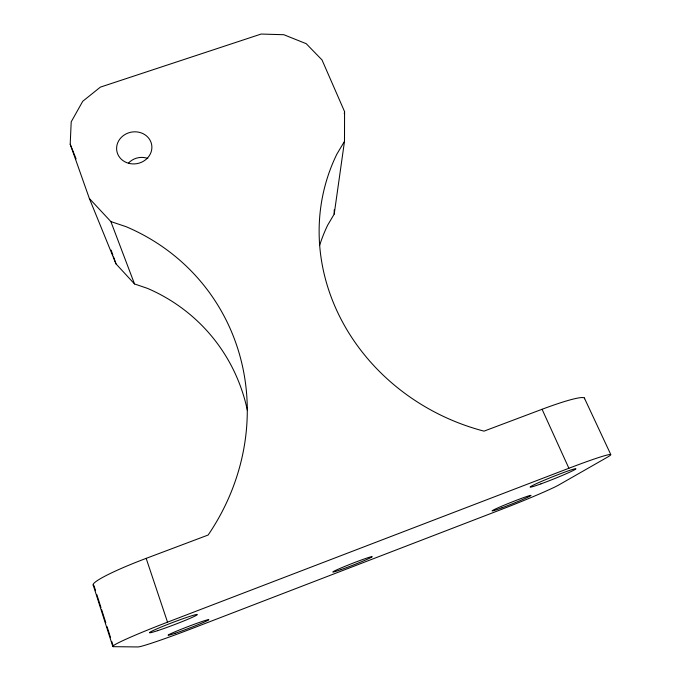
<?xml version="1.0" encoding="UTF-8"?>
<svg xmlns="http://www.w3.org/2000/svg" width="681" height="681" viewBox="0 0 681 681"><rect width="100%" height="100%" fill="white"/><g stroke="black" fill="none" stroke-linecap="round" stroke-linejoin="round"><path stroke-width="1.02" d="M319.627 245.381A179.69 166.292 23.6 0 1 327.655 225.19L334.209 214.072L344.492 141.376L344.577 111.633L322.019 59.945L306.22 43.686L283.832 34.722L261.138 34.05L100.379 87.125L82.75 101.273L71.207 121.831L70.203 144.21L89.364 198.503L116.008 263.887L134.515 283.96L147.513 288.386A188.918 178.839 -39.7 0 1 247.314 410.098M334.209 214.072L334.226 209.901M344.297 113.727L344.577 111.633M344.492 141.376L336.882 154.093A210.923 191.514 21.8 0 0 484.021 431.141L542.076 409.281A61.018 6.257 -22.4 0 1 584.57 398.768M113.446 646.669A64.176 3.303 -20.8 0 1 167.526 622.162L568.89 468.264A61.962 3.064 -21.8 0 1 607.954 456.874L558.675 485.042A52.42 2.239 -21.7 0 1 500.952 509.609L192.391 628.393A54.267 2.375 -20.9 0 1 137.834 646.95L113.446 646.669L111.846 641.672M95.578 590.682L93.987 585.686A63.171 6.742 -20.2 0 1 146.168 558.369L208.139 535.028A223.385 208.956 -36.4 0 0 126.062 226.671L110.867 221.58L89.364 198.503M584.341 397.976L610.746 454.474M542.076 409.281L568.89 468.264M70.203 144.21L76.093 158.869M110.867 221.58L134.515 283.96M111.122 250.089L112.867 255.017M113.565 256.992L116.008 263.887M146.168 558.369L167.526 622.162M96.855 594.683L101.001 607.682M101.639 609.682L105.785 622.672M107.062 626.673L110.569 637.671M93.186 585.03L112.782 646.456M128.598 162.963A16.821 15.322 -11 0 1 147.786 158.452M502.042 507.762A20.949 0.894 -21.7 0 0 531.001 495.436A20.949 0.894 -21.7 0 0 501.539 506.298A20.949 0.894 -21.7 0 0 502.042 507.762M341.172 569.563A21.06 0.928 -21.3 0 0 372.09 556.828A21.06 0.928 -21.3 0 0 344.399 566.583A21.06 0.928 -21.3 0 0 341.172 569.563M540.91 483.885A24.754 1.226 -21.8 0 0 575.913 468.817A24.754 1.226 -21.8 0 0 541.991 481.178A24.754 1.226 -21.8 0 0 540.91 483.885M157.651 630.649A25.631 1.319 -20.8 0 0 196.877 615.011A25.631 1.319 -20.8 0 0 165.474 625.294A25.631 1.319 -20.8 0 0 157.651 630.649M175.077 633.313A21.681 0.945 -20.9 0 0 208.352 620.085A21.681 0.945 -20.9 0 0 182.057 628.929A21.681 0.945 -20.9 0 0 175.077 633.313M126.428 162.529A17.706 16.012 -10.7 0 0 151.854 146.245A17.706 16.012 -10.7 0 0 124.453 134.838A17.706 16.012 -10.7 0 0 126.428 162.529"/></g></svg>
